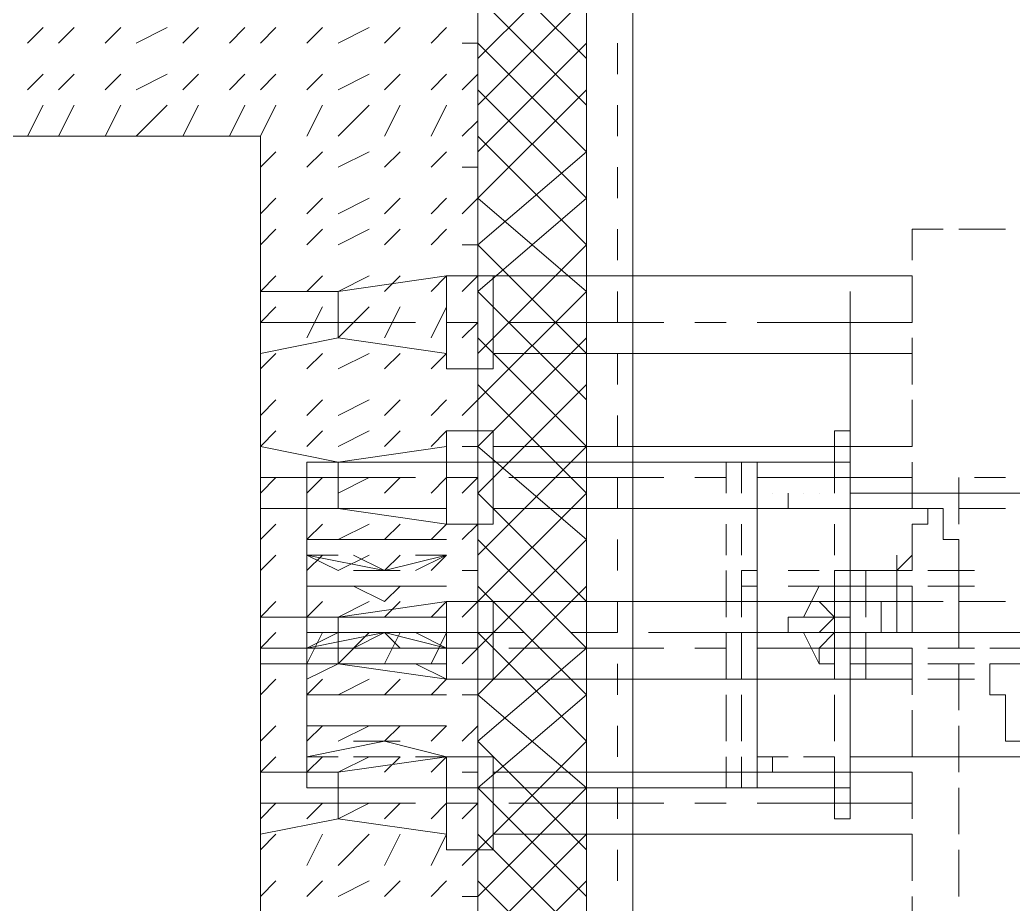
# Model space of a CAD drawing. Header units: metres. Extents: x -941 to 1333, y -28 to 1490.
# Drawn here: x 1002.68 to 1003.765, y 357.39 to 358.357 of the extents above; entities that cross this region are included whole.
import ezdxf

# ---------------------------------------------------------------- set-up
doc = ezdxf.new("R2010")
doc.units = ezdxf.units.M

msp = doc.modelspace()

# ---------------------------------------------------------------- linework, layer by layer
at = {"lineweight": 0}
for points in [[(999.02553, 358.24664), (999.02553, 358.73843), (1003.34992, 358.73843), (1003.34992, 355.4485), (999.02553, 355.4485), (999.02553, 356.059)], [(999.0764, 356.059), (999.0764, 355.49938), (1003.29905, 355.49938), (1003.29905, 358.68756), (999.0764, 358.68756), (999.0764, 358.24664)], [(1003.18034, 358.2636), (1003.29905, 358.3823), (1003.21425, 358.4671), (1003.09555, 358.56885)], [(1003.18034, 358.31447), (1003.29905, 358.43318), (1003.26513, 358.4671), (1003.14642, 358.56885)], [(1003.29905, 358.55189), (1003.21425, 358.4671), (1003.18034, 358.43318), (1003.29905, 358.31447)], [(999.19511, 358.24664), (999.19511, 358.4671), (1003.18034, 358.4671), (1003.18034, 355.73679), (999.19511, 355.73679), (999.19511, 356.059)], [(1003.29905, 358.2636), (1003.18034, 358.3823)], [(1002.68854, 358.33143), (1002.7055, 358.34839)], [(1002.72246, 358.33143), (1002.73942, 358.34839)], [(1002.77334, 358.33143), (1002.79029, 358.34839)], [(1002.80725, 358.33143), (1002.84117, 358.34839)], [(1002.85813, 358.33143), (1002.87509, 358.34839)], [(1002.909, 358.33143), (1002.92596, 358.34839)], [(1002.94292, 358.33143), (1002.95988, 358.34839)], [(1002.99379, 358.33143), (1003.01075, 358.34839)], [(1003.02771, 358.33143), (1003.06163, 358.34839)], [(1003.07859, 358.33143), (1003.09555, 358.34839)], [(1003.12946, 358.33143), (1003.14642, 358.34839)], [(1003.16338, 358.33143), (1003.18034, 358.33143), (1003.29905, 358.21272), (1003.18034, 358.11097)], [(1003.18034, 358.21272), (1003.29905, 358.33143)], [(1003.33296, 358.33143), (1003.33296, 358.29751)], [(1002.68854, 358.28055), (1002.7055, 358.29751)], [(1002.72246, 358.28055), (1002.73942, 358.29751)], [(1002.77334, 358.28055), (1002.79029, 358.29751)], [(1002.80725, 358.28055), (1002.84117, 358.29751)], [(1002.85813, 358.28055), (1002.87509, 358.29751)], [(1002.909, 358.28055), (1002.92596, 358.29751)], [(1002.94292, 358.28055), (1002.95988, 358.29751)], [(1002.99379, 358.28055), (1003.01075, 358.29751)], [(1003.02771, 358.28055), (1003.06163, 358.29751)], [(1003.07859, 358.28055), (1003.09555, 358.29751)], [(1003.12946, 358.28055), (1003.14642, 358.29751)], [(1003.16338, 358.28055), (1003.18034, 358.29751)], [(1003.16338, 358.14489), (1003.18034, 358.16185), (1003.29905, 358.28055)], [(1003.29905, 357.94139), (1003.18034, 358.06009), (1003.29905, 358.16185), (1003.18034, 358.28055)], [(1002.68854, 358.22968), (1002.7055, 358.2636)], [(1002.72246, 358.22968), (1002.73942, 358.2636)], [(1002.77334, 358.22968), (1002.79029, 358.2636)], [(1002.80725, 358.22968), (1002.84117, 358.2636)], [(1002.85813, 358.22968), (1002.87509, 358.2636)], [(1002.909, 358.22968), (1002.92596, 358.2636)], [(1002.94292, 358.22968), (1002.95988, 358.2636)], [(1002.99379, 358.22968), (1003.01075, 358.2636)], [(1003.02771, 358.22968), (1003.06163, 358.2636)], [(1003.07859, 358.22968), (1003.09555, 358.2636)], [(1003.12946, 358.22968), (1003.14642, 358.2636)], [(1003.33296, 358.2636), (1003.33296, 358.22968)], [(1003.16338, 358.22968), (1003.18034, 358.24664)], [(1003.18034, 357.99226), (1003.29905, 358.11097), (1003.18034, 358.22968)], [(1002.94292, 358.19576), (1002.95988, 358.21272)], [(1002.99379, 358.19576), (1003.01075, 358.21272)], [(1003.02771, 358.19576), (1003.06163, 358.21272)], [(1003.07859, 358.19576), (1003.09555, 358.21272)], [(1003.12946, 358.19576), (1003.14642, 358.21272)], [(1003.16338, 358.19576), (1003.18034, 358.19576)], [(1003.33296, 358.19576), (1003.33296, 358.16185)], [(1002.94292, 358.14489), (1002.95988, 358.16185)], [(1002.99379, 358.14489), (1003.01075, 358.16185)], [(1003.02771, 358.14489), (1003.06163, 358.16185)], [(1003.07859, 358.14489), (1003.09555, 358.16185)], [(1003.12946, 358.14489), (1003.14642, 358.16185)], [(1003.16338, 357.92443), (1003.18034, 357.94139), (1003.29905, 358.06009), (1003.18034, 358.16185)], [(1002.94292, 358.11097), (1002.95988, 358.12793)], [(1002.99379, 358.11097), (1003.01075, 358.12793)], [(1003.02771, 358.11097), (1003.06163, 358.12793)], [(1003.07859, 358.11097), (1003.09555, 358.12793)], [(1003.12946, 358.11097), (1003.14642, 358.12793)], [(1003.33296, 358.12793), (1003.33296, 358.09401)], [(1003.68909, 358.12793), (1003.65517, 358.12793), (1003.65517, 358.09401)], [(1003.70605, 358.12793), (1003.75692, 358.12793)], [(1003.16338, 358.11097), (1003.18034, 358.11097), (1003.29905, 357.99226)], [(1002.94292, 358.06009), (1002.95988, 358.07705)], [(1002.99379, 358.06009), (1003.01075, 358.07705)], [(1003.14642, 358.07705), (1003.02771, 358.06009), (1003.02771, 358.00922), (1003.14642, 357.99226)], [(1003.02771, 358.06009), (1003.06163, 358.07705)], [(1003.07859, 358.06009), (1003.09555, 358.07705)], [(1003.12946, 358.06009), (1003.14642, 358.07705)], [(1003.16338, 358.06009), (1003.18034, 358.07705)], [(1003.65517, 358.07705), (1003.1973, 358.07705)], [(1003.65517, 358.07705), (1003.65517, 358.02618)], [(1002.94292, 358.06009), (1003.02771, 358.06009), (1003.02771, 358.00922), (1002.94292, 357.99226)], [(1003.33296, 358.06009), (1003.33296, 358.02618)], [(1003.58734, 357.63613), (1003.58734, 358.06009), (1003.58734, 357.63613)], [(1002.94292, 358.02618), (1002.95988, 358.04314)], [(1002.99379, 358.00922), (1003.01075, 358.04314)], [(1003.02771, 358.00922), (1003.06163, 358.04314)], [(1003.07859, 358.00922), (1003.09555, 358.04314)], [(1003.12946, 358.00922), (1003.14642, 358.04314)], [(1003.1125, 358.02618), (1002.94292, 358.02618)], [(1003.18034, 358.02618), (1003.14642, 358.02618)], [(1003.16338, 358.00922), (1003.18034, 358.02618)], [(1003.38384, 358.02618), (1003.21425, 358.02618)], [(1003.45167, 358.02618), (1003.41775, 358.02618)], [(1003.65517, 358.02618), (1003.48559, 358.02618)], [(1003.16338, 357.89051), (1003.18034, 357.89051), (1003.29905, 358.00922)], [(1003.18034, 357.7718), (1003.29905, 357.89051), (1003.18034, 358.00922)], [(1003.65517, 358.00922), (1003.65517, 357.95834)], [(1002.94292, 357.9753), (1002.95988, 357.99226)], [(1002.99379, 357.9753), (1003.01075, 357.99226)], [(1003.02771, 357.9753), (1003.06163, 357.99226)], [(1003.07859, 357.9753), (1003.09555, 357.99226)], [(1003.12946, 357.9753), (1003.14642, 357.99226)], [(1003.65517, 357.99226), (1003.1973, 357.99226)], [(1003.33296, 357.99226), (1003.33296, 357.95834)], [(1003.16338, 357.9753), (1003.18034, 357.9753)], [(1003.16338, 357.70397), (1003.18034, 357.72093), (1003.29905, 357.83964), (1003.18034, 357.95834)], [(1003.29905, 357.72093), (1003.18034, 357.83964), (1003.29905, 357.95834)], [(1002.94292, 357.92443), (1002.95988, 357.94139)], [(1002.99379, 357.92443), (1003.01075, 357.94139)], [(1003.02771, 357.92443), (1003.06163, 357.94139)], [(1003.07859, 357.92443), (1003.09555, 357.94139)], [(1003.12946, 357.92443), (1003.14642, 357.94139)], [(1003.65517, 357.94139), (1003.65517, 357.89051)], [(1003.33296, 357.92443), (1003.33296, 357.89051)], [(1002.94292, 357.89051), (1002.95988, 357.90747)], [(1002.99379, 357.89051), (1003.01075, 357.90747)], [(1003.02771, 357.89051), (1003.06163, 357.90747)], [(1003.07859, 357.89051), (1003.09555, 357.90747)], [(1003.12946, 357.89051), (1003.14642, 357.90747)], [(1003.57038, 357.51743), (1003.57038, 357.48351), (1003.58734, 357.48351), (1003.58734, 357.90747), (1003.57038, 357.90747)], [(1003.57038, 357.87355), (1003.57038, 357.90747)], [(1003.58734, 357.48351), (1003.58734, 357.90747), (1003.58734, 357.48351)], [(1002.94292, 357.89051), (1003.02771, 357.87355), (1003.02771, 357.82268), (1002.94292, 357.82268)], [(1003.02771, 357.83964), (1003.02771, 357.87355), (1003.14642, 357.89051)], [(1003.16338, 357.65309), (1003.18034, 357.67005), (1003.29905, 357.78876), (1003.18034, 357.89051)], [(1003.65517, 357.89051), (1003.1973, 357.89051)], [(1003.58734, 357.87355), (1002.99379, 357.87355), (1002.99379, 357.51743), (1003.58734, 357.51743)], [(1002.99379, 357.83964), (1002.99379, 357.87355), (1003.04467, 357.87355), (1002.99379, 357.87355)], [(1003.1125, 357.87355), (1003.07859, 357.87355), (1003.1125, 357.87355)], [(1003.18034, 357.87355), (1003.14642, 357.87355), (1003.18034, 357.87355)], [(1003.21425, 357.87355), (1003.24817, 357.87355), (1003.1973, 357.87355)], [(1003.28209, 357.87355), (1003.316, 357.87355), (1003.26513, 357.87355)], [(1003.34992, 357.87355), (1003.38384, 357.87355), (1003.33296, 357.87355)], [(1003.45167, 357.83964), (1003.45167, 357.87355), (1003.4008, 357.87355), (1003.46863, 357.87355), (1003.46863, 357.83964)], [(1003.48559, 357.87355), (1003.48559, 357.51743)], [(1003.57038, 357.83964), (1003.57038, 357.87355)], [(1003.65517, 357.87355), (1003.65517, 357.82268)], [(1003.1125, 357.85659), (1002.94292, 357.85659)], [(1002.94292, 357.83964), (1002.95988, 357.85659)], [(1002.99379, 357.83964), (1003.01075, 357.85659)], [(1003.02771, 357.83964), (1003.06163, 357.85659)], [(1003.07859, 357.83964), (1003.09555, 357.85659)], [(1003.12946, 357.83964), (1003.14642, 357.85659)], [(1003.18034, 357.85659), (1003.14642, 357.85659)], [(1003.16338, 357.83964), (1003.18034, 357.85659)], [(1003.38384, 357.85659), (1003.21425, 357.85659)], [(1003.33296, 357.85659), (1003.33296, 357.82268)], [(1003.45167, 357.85659), (1003.41775, 357.85659)], [(1003.48559, 357.85659), (1003.48559, 357.85659)], [(1003.65517, 357.85659), (1003.48559, 357.85659)], [(1003.50255, 357.85659), (1003.50255, 357.85659)], [(1003.50255, 357.85659), (1003.50255, 357.85659)], [(1003.50255, 357.85659), (1003.50255, 357.85659)], [(1003.53646, 357.85659), (1003.53646, 357.85659)], [(1003.53646, 357.85659), (1003.53646, 357.85659)], [(1003.55342, 357.85659), (1003.55342, 357.85659)], [(1003.55342, 357.85659), (1003.55342, 357.85659)], [(1003.55342, 357.85659), (1003.55342, 357.85659)], [(1003.57038, 357.85659), (1003.57038, 357.85659)], [(1003.57038, 357.85659), (1003.57038, 357.85659)], [(1003.57038, 357.85659), (1003.57038, 357.85659)], [(1003.57038, 357.85659), (1003.57038, 357.85659)], [(1003.57038, 357.85659), (1003.57038, 357.85659)], [(1003.70605, 357.85659), (1003.70605, 357.80572)], [(1003.75692, 357.85659), (1003.72301, 357.85659)], [(1003.48559, 357.83964), (1003.48559, 357.83964)], [(1003.48559, 357.83964), (1003.48559, 357.83964)], [(1003.48559, 357.83964), (1003.48559, 357.83964)], [(1003.48559, 357.83964), (1003.48559, 357.83964)], [(1003.48559, 357.83964), (1003.48559, 357.83964)], [(1003.48559, 357.83964), (1003.48559, 357.83964)], [(1003.48559, 357.83964), (1003.48559, 357.83964)], [(1003.48559, 357.83964), (1003.48559, 357.83964)], [(1003.48559, 357.83964), (1003.48559, 357.83964)], [(1003.48559, 357.83964), (1003.48559, 357.83964)], [(1003.48559, 357.83964), (1003.48559, 357.83964)], [(1003.48559, 357.83964), (1003.48559, 357.83964)], [(1003.48559, 357.83964), (1003.48559, 357.83964)], [(1003.48559, 357.83964), (1003.48559, 357.83964)], [(1003.48559, 357.83964), (1003.48559, 357.83964)], [(1003.48559, 357.83964), (1003.48559, 357.83964)], [(1003.48559, 357.83964), (1003.48559, 357.83964)], [(1003.48559, 357.83964), (1003.48559, 357.83964)], [(1003.50255, 357.83964), (1003.50255, 357.83964)], [(1003.50255, 357.83964), (1003.50255, 357.83964)], [(1003.50255, 357.83964), (1003.50255, 357.83964)], [(1003.50255, 357.83964), (1003.50255, 357.83964)], [(1003.50255, 357.83964), (1003.50255, 357.83964)], [(1003.50255, 357.83964), (1003.50255, 357.83964)], [(1003.50255, 357.83964), (1003.50255, 357.83964)], [(1003.50255, 357.83964), (1003.50255, 357.83964)], [(1003.50255, 357.83964), (1003.50255, 357.83964)], [(1003.50255, 357.83964), (1003.50255, 357.83964)], [(1003.50255, 357.83964), (1003.50255, 357.83964)], [(1003.50255, 357.83964), (1003.50255, 357.83964)], [(1003.50255, 357.83964), (1003.50255, 357.83964)], [(1003.50255, 357.83964), (1003.50255, 357.83964)], [(1003.50255, 357.83964), (1003.50255, 357.83964)], [(1003.50255, 357.83964), (1003.50255, 357.83964)], [(1003.50255, 357.83964), (1003.50255, 357.83964)], [(1003.50255, 357.83964), (1003.50255, 357.83964)], [(1003.50255, 357.83964), (1003.50255, 357.83964)], [(1003.50255, 357.83964), (1003.50255, 357.83964)], [(1003.50255, 357.83964), (1003.50255, 357.83964)], [(1003.50255, 357.83964), (1003.50255, 357.83964)], [(1003.50255, 357.83964), (1003.50255, 357.83964)], [(1003.50255, 357.83964), (1003.50255, 357.83964)], [(1003.50255, 357.83964), (1003.50255, 357.83964)], [(1003.51951, 357.83964), (1003.51951, 357.83964)], [(1003.51951, 357.83964), (1003.51951, 357.83964)], [(1003.51951, 357.83964), (1003.51951, 357.83964)], [(1003.51951, 357.82268), (1003.51951, 357.83964), (1003.51951, 357.82268)], [(1003.51951, 357.83964), (1003.51951, 357.83964)], [(1003.51951, 357.83964), (1003.51951, 357.83964)], [(1003.51951, 357.83964), (1003.51951, 357.83964)], [(1003.51951, 357.83964), (1003.51951, 357.83964)], [(1003.51951, 357.83964), (1003.51951, 357.83964)], [(1003.51951, 357.83964), (1003.51951, 357.83964)], [(1003.51951, 357.83964), (1003.51951, 357.83964)], [(1003.51951, 357.83964), (1003.51951, 357.83964)], [(1003.51951, 357.83964), (1003.51951, 357.83964)], [(1003.51951, 357.83964), (1003.51951, 357.83964)], [(1003.51951, 357.83964), (1003.51951, 357.83964)], [(1003.51951, 357.83964), (1003.51951, 357.83964)], [(1003.51951, 357.83964), (1003.51951, 357.83964)], [(1003.51951, 357.83964), (1003.51951, 357.83964)], [(1003.51951, 357.83964), (1003.51951, 357.83964)], [(1003.51951, 357.83964), (1003.51951, 357.83964)], [(1003.51951, 357.83964), (1003.51951, 357.83964)], [(1003.51951, 357.83964), (1003.51951, 357.83964)], [(1003.51951, 357.83964), (1003.51951, 357.83964)], [(1003.51951, 357.83964), (1003.51951, 357.83964)], [(1003.53646, 357.83964), (1003.53646, 357.83964)], [(1003.53646, 357.83964), (1003.53646, 357.83964)], [(1003.53646, 357.83964), (1003.53646, 357.83964)], [(1003.53646, 357.83964), (1003.53646, 357.83964)], [(1003.53646, 357.83964), (1003.53646, 357.83964)], [(1003.53646, 357.83964), (1003.53646, 357.83964)], [(1003.53646, 357.83964), (1003.53646, 357.83964)], [(1003.53646, 357.83964), (1003.53646, 357.83964)], [(1003.53646, 357.83964), (1003.53646, 357.83964)], [(1003.53646, 357.83964), (1003.53646, 357.83964)], [(1003.53646, 357.83964), (1003.53646, 357.83964)], [(1003.53646, 357.83964), (1003.53646, 357.83964)], [(1003.53646, 357.83964), (1003.53646, 357.83964)], [(1003.53646, 357.83964), (1003.53646, 357.83964)], [(1003.53646, 357.83964), (1003.53646, 357.83964)], [(1003.53646, 357.83964), (1003.53646, 357.83964)], [(1003.53646, 357.83964), (1003.53646, 357.83964)], [(1003.53646, 357.83964), (1003.53646, 357.83964)], [(1003.53646, 357.83964), (1003.53646, 357.83964)], [(1003.53646, 357.83964), (1003.53646, 357.83964)], [(1003.53646, 357.83964), (1003.53646, 357.83964)], [(1003.53646, 357.83964), (1003.53646, 357.83964)], [(1003.53646, 357.83964), (1003.53646, 357.83964)], [(1003.53646, 357.83964), (1003.53646, 357.83964)], [(1003.53646, 357.83964), (1003.53646, 357.83964)], [(1003.53646, 357.83964), (1003.53646, 357.83964)], [(1003.55342, 357.83964), (1003.55342, 357.83964)], [(1003.55342, 357.83964), (1003.55342, 357.83964)], [(1003.55342, 357.83964), (1003.55342, 357.83964)], [(1003.55342, 357.83964), (1003.55342, 357.83964)], [(1003.55342, 357.83964), (1003.55342, 357.83964)], [(1003.55342, 357.83964), (1003.55342, 357.83964)], [(1003.55342, 357.83964), (1003.55342, 357.83964)], [(1003.55342, 357.83964), (1003.55342, 357.83964)], [(1003.55342, 357.83964), (1003.55342, 357.83964)], [(1003.55342, 357.83964), (1003.55342, 357.83964)], [(1003.55342, 357.83964), (1003.55342, 357.83964)], [(1003.55342, 357.83964), (1003.55342, 357.83964)], [(1003.55342, 357.83964), (1003.55342, 357.83964)], [(1003.55342, 357.83964), (1003.55342, 357.83964)], [(1003.55342, 357.83964), (1003.55342, 357.83964)], [(1003.55342, 357.83964), (1003.55342, 357.83964)], [(1003.55342, 357.83964), (1003.55342, 357.83964)], [(1003.55342, 357.83964), (1003.55342, 357.83964)], [(1003.55342, 357.83964), (1003.55342, 357.83964)], [(1003.55342, 357.83964), (1003.55342, 357.83964)], [(1003.55342, 357.83964), (1003.55342, 357.83964)], [(1003.55342, 357.83964), (1003.55342, 357.83964)], [(1003.55342, 357.83964), (1003.55342, 357.83964)], [(1003.57038, 357.83964), (1003.57038, 357.83964)], [(1003.57038, 357.83964), (1003.57038, 357.83964)], [(1003.57038, 357.83964), (1003.57038, 357.83964)], [(1003.57038, 357.83964), (1003.57038, 357.83964)], [(1003.57038, 357.83964), (1003.57038, 357.83964)], [(1003.57038, 357.83964), (1003.57038, 357.83964)], [(1003.57038, 357.83964), (1003.57038, 357.83964)], [(1003.57038, 357.83964), (1003.57038, 357.83964)], [(1003.57038, 357.83964), (1003.57038, 357.83964)], [(1003.57038, 357.83964), (1003.57038, 357.83964)], [(1003.57038, 357.83964), (1003.57038, 357.83964)], [(1003.57038, 357.83964), (1003.57038, 357.83964)], [(1003.57038, 357.83964), (1003.57038, 357.83964)], [(1003.57038, 357.83964), (1003.57038, 357.83964)], [(1003.57038, 357.83964), (1003.57038, 357.83964)], [(1003.57038, 357.83964), (1003.57038, 357.83964)], [(1003.58734, 357.82268), (1003.58734, 357.55134), (1003.58734, 357.83964), (1004.07913, 357.83964)], [(1002.99379, 357.82268), (1003.07859, 357.82268), (1003.14642, 357.82268)], [(1003.02771, 357.82268), (1003.14642, 357.80572)], [(1003.1125, 357.82268), (1003.14642, 357.82268), (1003.1125, 357.82268)], [(1003.65517, 357.82268), (1003.1973, 357.82268)], [(1003.48559, 357.82268), (1003.48559, 357.82268)], [(1003.51951, 357.82268), (1003.48559, 357.82268)], [(1003.50255, 357.82268), (1003.50255, 357.82268)], [(1003.50255, 357.82268), (1003.50255, 357.82268)], [(1003.50255, 357.82268), (1003.50255, 357.82268)], [(1003.50255, 357.82268), (1003.50255, 357.82268)], [(1003.50255, 357.82268), (1003.50255, 357.82268)], [(1003.50255, 357.82268), (1003.50255, 357.82268)], [(1003.50255, 357.82268), (1003.50255, 357.82268)], [(1003.50255, 357.82268), (1003.50255, 357.82268)], [(1003.50255, 357.82268), (1003.50255, 357.82268)], [(1003.50255, 357.82268), (1003.50255, 357.82268)], [(1003.51951, 357.82268), (1003.51951, 357.82268)], [(1003.51951, 357.82268), (1003.51951, 357.82268)], [(1003.51951, 357.82268), (1003.51951, 357.82268)], [(1003.51951, 357.82268), (1003.51951, 357.82268)], [(1003.53646, 357.82268), (1003.53646, 357.82268)], [(1003.57038, 357.82268), (1003.53646, 357.82268)], [(1003.53646, 357.70397), (1003.55342, 357.73789), (1003.57038, 357.73789), (1003.57038, 357.70397), (1003.57038, 357.75484), (1003.6043, 357.75484), (1003.65517, 357.75484), (1003.65517, 357.80572), (1003.67213, 357.80572), (1003.67213, 357.82268)], [(1003.55342, 357.82268), (1003.55342, 357.82268)], [(1003.55342, 357.82268), (1003.55342, 357.82268)], [(1003.55342, 357.82268), (1003.55342, 357.82268)], [(1003.55342, 357.82268), (1003.55342, 357.82268)], [(1003.55342, 357.82268), (1003.55342, 357.82268)], [(1003.55342, 357.82268), (1003.55342, 357.82268)], [(1003.55342, 357.82268), (1003.55342, 357.82268)], [(1003.55342, 357.82268), (1003.55342, 357.82268)], [(1003.55342, 357.82268), (1003.55342, 357.82268)], [(1003.57038, 357.82268), (1003.57038, 357.82268)], [(1003.57038, 357.82268), (1003.57038, 357.82268)], [(1003.57038, 357.82268), (1003.57038, 357.82268)], [(1003.57038, 357.82268), (1003.57038, 357.82268)], [(1003.57038, 357.82268), (1003.57038, 357.82268)], [(1003.57038, 357.82268), (1003.57038, 357.82268)], [(1003.57038, 357.82268), (1003.57038, 357.82268)], [(1003.57038, 357.82268), (1003.57038, 357.82268)], [(1003.58734, 357.55134), (1003.58734, 357.82268), (1003.58734, 357.55134)], [(1003.62126, 357.82268), (1003.58734, 357.82268)], [(1003.68909, 357.82268), (1003.63821, 357.82268)], [(1003.67213, 357.80572), (1003.67213, 357.82268), (1003.68909, 357.82268), (1003.68909, 357.80572), (1003.68909, 357.78876), (1003.70605, 357.78876), (1003.70605, 357.73789)], [(1003.68909, 357.82268), (1003.67213, 357.82268)], [(1003.75692, 357.82268), (1003.70605, 357.82268)], [(1002.94292, 357.78876), (1002.95988, 357.80572)], [(1003.02771, 357.7718), (1002.99379, 357.7718), (1002.99379, 357.80572)], [(1002.99379, 357.78876), (1003.01075, 357.80572)], [(1003.02771, 357.78876), (1003.06163, 357.80572)], [(1003.07859, 357.78876), (1003.09555, 357.80572)], [(1003.12946, 357.78876), (1003.14642, 357.80572)], [(1003.16338, 357.78876), (1003.18034, 357.80572)], [(1003.45167, 357.7718), (1003.45167, 357.80572)], [(1003.46863, 357.7718), (1003.46863, 357.80572)], [(1003.57038, 357.7718), (1003.57038, 357.80572)], [(1003.02771, 357.78876), (1002.99379, 357.78876), (1003.02771, 357.78876)], [(1002.99379, 357.78876), (1003.07859, 357.78876), (1003.14642, 357.78876)], [(1003.1125, 357.78876), (1003.14642, 357.78876), (1003.1125, 357.78876)], [(1003.14642, 357.78876), (1003.14642, 357.78876)], [(1003.29905, 357.44959), (1003.18034, 357.5683), (1003.29905, 357.67005), (1003.18034, 357.78876)], [(1003.33296, 357.78876), (1003.33296, 357.75484)], [(1003.65517, 357.78876), (1003.65517, 357.7718), (1003.63821, 357.75484)], [(1002.94292, 357.75484), (1002.95988, 357.7718)], [(1002.99379, 357.7718), (1003.07859, 357.75484), (1003.14642, 357.7718)], [(1002.99379, 357.7718), (1003.02771, 357.75484)], [(1002.99379, 357.75484), (1003.01075, 357.7718)], [(1003.02771, 357.75484), (1003.06163, 357.7718)], [(1003.04467, 357.7718), (1003.07859, 357.75484), (1003.09555, 357.7718)], [(1003.07859, 357.75484), (1003.09555, 357.7718)], [(1003.1125, 357.7718), (1003.14642, 357.7718), (1003.1125, 357.75484)], [(1003.12946, 357.75484), (1003.14642, 357.7718)], [(1003.63821, 357.7718), (1003.63821, 357.75484), (1003.63821, 357.73789), (1003.62126, 357.73789)], [(1002.99379, 357.70397), (1003.02771, 357.70397), (1002.99379, 357.70397), (1002.99379, 357.75484)], [(1003.04467, 357.75484), (1003.07859, 357.75484), (1003.09555, 357.75484)], [(1003.16338, 357.75484), (1003.18034, 357.75484)], [(1003.45167, 357.70397), (1003.45167, 357.75484)], [(1003.46863, 357.70397), (1003.46863, 357.75484), (1003.48559, 357.75484)], [(1003.51951, 357.75484), (1003.55342, 357.75484)], [(1003.6043, 357.75484), (1003.6043, 357.70397)], [(1003.72301, 357.75484), (1003.67213, 357.75484)], [(1003.70605, 357.75484), (1003.70605, 357.73789), (1003.70605, 357.72093), (1003.70605, 357.67005)], [(1002.99379, 357.73789), (1003.07859, 357.73789), (1003.14642, 357.73789)], [(1003.1125, 357.73789), (1003.14642, 357.73789), (1003.1125, 357.73789)], [(1003.18034, 357.61918), (1003.29905, 357.73789)], [(1003.29905, 357.39872), (1003.18034, 357.51743), (1003.29905, 357.61918), (1003.18034, 357.73789)], [(1003.46863, 357.73789), (1003.48559, 357.73789)], [(1003.51951, 357.73789), (1003.55342, 357.73789)], [(1003.57038, 357.73789), (1003.6043, 357.73789), (1003.65517, 357.73789), (1003.65517, 357.68701)], [(1003.58734, 357.72093), (1003.62126, 357.72093), (1003.62126, 357.70397), (1003.62126, 357.68701), (1003.63821, 357.68701), (1003.63821, 357.70397), (1003.63821, 357.72093), (1003.63821, 357.73789)], [(1003.72301, 357.73789), (1003.67213, 357.73789)], [(1002.94292, 357.70397), (1002.95988, 357.72093)], [(1002.99379, 357.70397), (1003.01075, 357.72093)], [(1003.14642, 357.72093), (1003.02771, 357.70397), (1003.02771, 357.65309), (1003.14642, 357.63613)], [(1003.02771, 357.70397), (1003.06163, 357.72093)], [(1003.07859, 357.70397), (1003.09555, 357.72093)], [(1003.12946, 357.70397), (1003.14642, 357.72093)], [(1003.65517, 357.72093), (1003.1973, 357.72093)], [(1003.33296, 357.72093), (1003.33296, 357.68701)], [(1003.55342, 357.72093), (1003.55342, 357.72093)], [(1003.6043, 357.72093), (1003.6043, 357.72093)], [(1003.62126, 357.72093), (1003.6043, 357.72093)], [(1003.6043, 357.72093), (1003.6043, 357.72093)], [(1002.94292, 357.70397), (1003.02771, 357.70397), (1003.02771, 357.65309), (1002.94292, 357.65309)], [(1002.99379, 357.70397), (1003.07859, 357.70397), (1003.14642, 357.70397)], [(1003.1125, 357.70397), (1003.14642, 357.70397), (1003.1125, 357.70397)], [(1002.94292, 357.67005), (1002.95988, 357.68701)], [(1003.18034, 357.67005), (1003.14642, 357.67005), (1003.07859, 357.68701), (1002.99379, 357.67005)], [(1002.99379, 357.68701), (1003.23121, 357.68701)], [(1002.99379, 357.65309), (1003.02771, 357.65309), (1002.99379, 357.63613), (1002.99379, 357.68701)], [(1003.02771, 357.68701), (1002.99379, 357.67005), (1003.02771, 357.67005)], [(1002.99379, 357.65309), (1003.01075, 357.68701)], [(1003.02771, 357.65309), (1003.06163, 357.68701)], [(1003.04467, 357.67005), (1003.07859, 357.68701), (1003.09555, 357.67005)], [(1003.04467, 357.68701), (1003.07859, 357.68701), (1003.09555, 357.68701)], [(1003.07859, 357.65309), (1003.09555, 357.68701)], [(1003.1125, 357.67005), (1003.14642, 357.67005), (1003.1125, 357.68701)], [(1003.12946, 357.65309), (1003.14642, 357.68701)], [(1003.16338, 357.43263), (1003.18034, 357.44959), (1003.29905, 357.5683), (1003.18034, 357.68701)], [(1003.28209, 357.68701), (1003.33296, 357.68701)], [(1003.36688, 357.68701), (1003.6043, 357.68701)], [(1003.45167, 357.63613), (1003.45167, 357.68701)], [(1003.46863, 357.63613), (1003.48559, 357.63613), (1003.46863, 357.63613), (1003.46863, 357.68701)], [(1003.51951, 357.68701), (1003.51951, 357.68701)], [(1003.51951, 357.68701), (1003.51951, 357.68701)], [(1003.51951, 357.68701), (1003.51951, 357.68701)], [(1003.51951, 357.68701), (1003.51951, 357.68701)], [(1003.51951, 357.68701), (1003.51951, 357.68701)], [(1003.51951, 357.68701), (1003.51951, 357.68701)], [(1003.51951, 357.68701), (1003.51951, 357.68701)], [(1003.51951, 357.68701), (1003.51951, 357.68701)], [(1003.51951, 357.68701), (1003.51951, 357.68701)], [(1003.51951, 357.68701), (1003.51951, 357.68701)], [(1003.51951, 357.68701), (1003.51951, 357.68701)], [(1003.51951, 357.68701), (1003.51951, 357.68701)], [(1003.51951, 357.68701), (1003.51951, 357.68701)], [(1003.51951, 357.68701), (1003.51951, 357.68701)], [(1003.51951, 357.68701), (1003.51951, 357.68701)], [(1003.51951, 357.68701), (1003.51951, 357.68701)], [(1003.51951, 357.68701), (1003.51951, 357.68701)], [(1003.51951, 357.68701), (1003.51951, 357.68701)], [(1003.51951, 357.68701), (1003.51951, 357.68701)], [(1003.51951, 357.68701), (1003.51951, 357.68701)], [(1003.51951, 357.68701), (1003.51951, 357.68701)], [(1003.51951, 357.68701), (1003.51951, 357.68701)], [(1003.51951, 357.68701), (1003.51951, 357.68701)], [(1003.51951, 357.68701), (1003.51951, 357.68701)], [(1003.51951, 357.68701), (1003.51951, 357.68701)], [(1003.51951, 357.68701), (1003.51951, 357.68701)], [(1003.51951, 357.68701), (1003.51951, 357.68701)], [(1003.51951, 357.68701), (1003.51951, 357.68701)], [(1003.51951, 357.68701), (1003.51951, 357.68701)], [(1003.51951, 357.68701), (1003.51951, 357.68701)], [(1003.51951, 357.68701), (1003.51951, 357.68701)], [(1003.51951, 357.68701), (1003.51951, 357.68701)], [(1003.51951, 357.68701), (1003.51951, 357.68701)], [(1003.51951, 357.68701), (1003.51951, 357.68701)], [(1003.51951, 357.68701), (1003.51951, 357.68701)], [(1003.51951, 357.68701), (1003.51951, 357.68701)], [(1003.51951, 357.68701), (1003.51951, 357.68701)], [(1003.51951, 357.68701), (1003.51951, 357.68701)], [(1003.51951, 357.68701), (1003.51951, 357.68701)], [(1003.51951, 357.68701), (1003.51951, 357.68701)], [(1003.51951, 357.68701), (1003.51951, 357.68701)], [(1003.51951, 357.68701), (1003.51951, 357.68701)], [(1003.51951, 357.68701), (1003.51951, 357.68701)], [(1003.51951, 357.68701), (1003.51951, 357.68701)], [(1003.51951, 357.68701), (1003.51951, 357.68701)], [(1003.51951, 357.68701), (1003.51951, 357.68701)], [(1003.51951, 357.68701), (1003.51951, 357.68701)], [(1003.51951, 357.68701), (1003.51951, 357.68701)], [(1003.51951, 357.68701), (1003.51951, 357.68701)], [(1003.51951, 357.68701), (1003.51951, 357.68701)], [(1003.51951, 357.68701), (1003.51951, 357.68701)], [(1003.51951, 357.68701), (1003.51951, 357.68701)], [(1003.51951, 357.68701), (1003.51951, 357.68701)], [(1003.51951, 357.68701), (1003.51951, 357.68701)], [(1003.51951, 357.68701), (1003.51951, 357.68701)], [(1003.51951, 357.68701), (1003.51951, 357.68701)], [(1003.51951, 357.68701), (1003.51951, 357.68701)], [(1003.51951, 357.68701), (1003.51951, 357.68701)], [(1003.51951, 357.68701), (1003.51951, 357.68701)], [(1003.51951, 357.68701), (1003.51951, 357.68701)], [(1003.51951, 357.68701), (1003.51951, 357.68701)], [(1003.51951, 357.68701), (1003.51951, 357.68701)], [(1003.51951, 357.68701), (1003.51951, 357.68701)], [(1003.51951, 357.68701), (1003.51951, 357.68701)], [(1003.51951, 357.68701), (1003.51951, 357.68701)], [(1003.51951, 357.68701), (1003.51951, 357.68701)], [(1003.51951, 357.68701), (1003.51951, 357.68701)], [(1003.51951, 357.68701), (1003.51951, 357.68701)], [(1003.51951, 357.68701), (1003.51951, 357.68701)], [(1003.51951, 357.68701), (1003.51951, 357.68701)], [(1003.51951, 357.68701), (1003.53646, 357.68701), (1003.51951, 357.68701)], [(1003.51951, 357.68701), (1003.53646, 357.68701), (1003.51951, 357.68701)], [(1003.57038, 357.63613), (1003.6043, 357.63613), (1003.65517, 357.63613), (1003.6043, 357.63613), (1003.57038, 357.63613), (1003.57038, 357.68701), (1003.57038, 357.65309), (1003.55342, 357.65309), (1003.53646, 357.68701)], [(1003.53646, 357.68701), (1003.53646, 357.68701)], [(1003.53646, 357.68701), (1003.53646, 357.68701)], [(1003.53646, 357.68701), (1003.53646, 357.68701)], [(1003.53646, 357.68701), (1003.53646, 357.68701)], [(1003.53646, 357.68701), (1003.53646, 357.68701)], [(1003.53646, 357.68701), (1003.53646, 357.68701)], [(1003.53646, 357.68701), (1003.53646, 357.68701)], [(1003.53646, 357.68701), (1003.53646, 357.68701)], [(1003.53646, 357.68701), (1003.53646, 357.68701)], [(1003.53646, 357.68701), (1003.53646, 357.68701)], [(1003.53646, 357.68701), (1003.53646, 357.68701)], [(1003.53646, 357.68701), (1003.53646, 357.68701)], [(1003.53646, 357.68701), (1003.53646, 357.68701)], [(1003.53646, 357.68701), (1003.53646, 357.68701)], [(1003.53646, 357.68701), (1003.53646, 357.68701)], [(1003.53646, 357.68701), (1003.53646, 357.68701)], [(1003.53646, 357.68701), (1003.53646, 357.68701)], [(1003.53646, 357.68701), (1003.53646, 357.68701)], [(1003.53646, 357.68701), (1003.53646, 357.68701)], [(1003.53646, 357.68701), (1003.53646, 357.68701)], [(1003.53646, 357.68701), (1003.53646, 357.68701)], [(1003.53646, 357.68701), (1003.53646, 357.68701)], [(1003.53646, 357.68701), (1003.53646, 357.68701)], [(1003.53646, 357.68701), (1003.53646, 357.68701)], [(1003.53646, 357.68701), (1003.53646, 357.68701)], [(1003.53646, 357.68701), (1003.53646, 357.68701)], [(1003.53646, 357.68701), (1003.53646, 357.68701)], [(1003.53646, 357.68701), (1003.53646, 357.68701)], [(1003.53646, 357.68701), (1003.53646, 357.68701)], [(1003.53646, 357.68701), (1003.53646, 357.68701)], [(1003.53646, 357.68701), (1003.53646, 357.68701)], [(1003.53646, 357.68701), (1003.53646, 357.68701)], [(1003.53646, 357.68701), (1003.53646, 357.68701)], [(1003.53646, 357.68701), (1003.53646, 357.68701)], [(1003.53646, 357.68701), (1003.53646, 357.68701)], [(1003.53646, 357.68701), (1003.53646, 357.68701)], [(1003.53646, 357.68701), (1003.53646, 357.68701)], [(1003.53646, 357.68701), (1003.53646, 357.68701)], [(1003.53646, 357.68701), (1003.53646, 357.68701)], [(1003.53646, 357.68701), (1003.53646, 357.68701)], [(1003.53646, 357.68701), (1003.53646, 357.68701)], [(1003.53646, 357.68701), (1003.53646, 357.68701)], [(1003.53646, 357.68701), (1003.53646, 357.68701)], [(1003.53646, 357.68701), (1003.53646, 357.68701)], [(1003.53646, 357.68701), (1003.53646, 357.68701)], [(1003.53646, 357.68701), (1003.53646, 357.68701)], [(1003.53646, 357.68701), (1003.53646, 357.68701)], [(1003.53646, 357.68701), (1003.53646, 357.68701)], [(1003.53646, 357.68701), (1003.53646, 357.68701)], [(1003.53646, 357.68701), (1003.53646, 357.68701)], [(1003.53646, 357.68701), (1003.53646, 357.68701)], [(1003.53646, 357.68701), (1003.53646, 357.68701)], [(1003.53646, 357.68701), (1003.53646, 357.68701)], [(1003.53646, 357.68701), (1003.53646, 357.68701)], [(1003.53646, 357.68701), (1003.53646, 357.68701)], [(1003.53646, 357.68701), (1003.53646, 357.68701)], [(1003.53646, 357.68701), (1003.53646, 357.68701)], [(1003.53646, 357.68701), (1003.53646, 357.68701)], [(1003.53646, 357.68701), (1003.53646, 357.68701)], [(1003.57038, 357.68701), (1003.58734, 357.68701), (1003.57038, 357.68701)], [(1003.84171, 357.68701), (1003.58734, 357.68701)], [(1003.6043, 357.68701), (1003.6043, 357.63613)], [(1003.1125, 357.67005), (1002.94292, 357.67005)], [(1003.38384, 357.67005), (1003.21425, 357.67005)], [(1003.45167, 357.67005), (1003.41775, 357.67005)], [(1003.65517, 357.67005), (1003.48559, 357.67005)], [(1003.55342, 357.67005), (1003.55342, 357.67005)], [(1003.58734, 357.67005), (1003.65517, 357.67005), (1003.65517, 357.61918)], [(1003.72301, 357.67005), (1003.67213, 357.67005)], [(1003.79084, 357.67005), (1003.73996, 357.67005)], [(1002.99379, 357.65309), (1003.07859, 357.65309), (1003.14642, 357.65309)], [(1003.33296, 357.65309), (1003.33296, 357.61918)], [(1003.65517, 357.65309), (1003.6043, 357.65309)], [(1003.72301, 357.65309), (1003.67213, 357.65309)], [(1003.70605, 357.65309), (1003.70605, 357.60222)], [(1003.79084, 357.65309), (1003.73996, 357.65309)], [(1003.73996, 357.65309), (1003.73996, 357.63613), (1003.73996, 357.61918), (1003.75692, 357.61918), (1003.75692, 357.60222), (1003.75692, 357.58526), (1003.75692, 357.5683), (1003.77388, 357.5683)], [(1002.94292, 357.61918), (1002.95988, 357.63613)], [(1002.99379, 357.61918), (1003.01075, 357.63613)], [(1003.02771, 357.61918), (1003.06163, 357.63613)], [(1003.07859, 357.61918), (1003.09555, 357.63613)], [(1003.12946, 357.61918), (1003.14642, 357.63613)], [(1003.65517, 357.63613), (1003.1973, 357.63613)], [(1002.99379, 357.5683), (1002.99379, 357.61918)], [(1003.02771, 357.61918), (1002.99379, 357.61918), (1003.02771, 357.61918)], [(1002.99379, 357.61918), (1003.07859, 357.61918), (1003.14642, 357.61918)], [(1003.1125, 357.61918), (1003.14642, 357.61918), (1003.1125, 357.61918)], [(1003.14642, 357.61918), (1003.14642, 357.61918)], [(1003.16338, 357.61918), (1003.18034, 357.61918), (1003.29905, 357.51743), (1003.18034, 357.39872), (1003.16338, 357.39872)], [(1003.45167, 357.5683), (1003.45167, 357.61918)], [(1003.46863, 357.5683), (1003.46863, 357.61918)], [(1003.57038, 357.5683), (1003.57038, 357.61918)], [(1003.65517, 357.60222), (1003.65517, 357.55134)], [(1002.94292, 357.5683), (1002.95988, 357.58526)], [(1002.99379, 357.58526), (1003.07859, 357.58526), (1003.14642, 357.58526)], [(1002.99379, 357.5683), (1003.01075, 357.58526)], [(1003.02771, 357.5683), (1003.06163, 357.58526)], [(1003.07859, 357.5683), (1003.09555, 357.58526)], [(1003.1125, 357.58526), (1003.14642, 357.58526), (1003.1125, 357.58526)], [(1003.12946, 357.5683), (1003.14642, 357.58526)], [(1003.16338, 357.5683), (1003.18034, 357.58526)], [(1003.33296, 357.58526), (1003.33296, 357.55134)], [(1003.70605, 357.58526), (1003.70605, 357.53438)], [(1002.99379, 357.55134), (1003.07859, 357.5683), (1003.14642, 357.55134)], [(1003.04467, 357.5683), (1003.07859, 357.5683), (1003.09555, 357.5683)], [(1002.94292, 357.53438), (1002.95988, 357.55134)], [(1002.99379, 357.51743), (1003.04467, 357.51743), (1002.99379, 357.51743), (1002.99379, 357.55134)], [(1002.99379, 357.55134), (1003.02771, 357.55134), (1002.99379, 357.55134)], [(1002.99379, 357.53438), (1003.01075, 357.55134)], [(1003.14642, 357.55134), (1003.02771, 357.53438), (1003.02771, 357.48351), (1003.14642, 357.46655)], [(1003.02771, 357.53438), (1003.06163, 357.55134)], [(1003.04467, 357.55134), (1003.07859, 357.55134), (1003.09555, 357.55134)], [(1003.07859, 357.53438), (1003.09555, 357.55134)], [(1003.14642, 357.55134), (1003.1125, 357.55134), (1003.14642, 357.55134)], [(1003.12946, 357.53438), (1003.14642, 357.55134)], [(1003.46863, 357.55134), (1003.46863, 357.51743), (1003.4008, 357.51743), (1003.45167, 357.51743), (1003.45167, 357.55134)], [(1003.48559, 357.55134), (1003.48559, 357.55134)], [(1003.48559, 357.55134), (1003.48559, 357.55134)], [(1003.48559, 357.55134), (1003.48559, 357.55134)], [(1003.48559, 357.55134), (1003.48559, 357.55134)], [(1003.48559, 357.55134), (1003.48559, 357.55134)], [(1003.48559, 357.55134), (1003.48559, 357.55134)], [(1003.48559, 357.55134), (1003.48559, 357.55134)], [(1003.48559, 357.55134), (1003.48559, 357.55134)], [(1003.48559, 357.55134), (1003.48559, 357.55134)], [(1003.48559, 357.55134), (1003.48559, 357.55134)], [(1003.48559, 357.55134), (1003.48559, 357.55134)], [(1003.48559, 357.55134), (1003.48559, 357.55134)], [(1003.48559, 357.55134), (1003.48559, 357.55134)], [(1003.48559, 357.55134), (1003.48559, 357.55134)], [(1003.48559, 357.55134), (1003.48559, 357.55134)], [(1003.51951, 357.55134), (1003.48559, 357.55134)], [(1003.50255, 357.53438), (1003.50255, 357.55134), (1003.50255, 357.53438)], [(1003.50255, 357.55134), (1003.50255, 357.55134)], [(1003.50255, 357.55134), (1003.50255, 357.55134)], [(1003.50255, 357.55134), (1003.50255, 357.55134)], [(1003.50255, 357.55134), (1003.50255, 357.55134)], [(1003.50255, 357.55134), (1003.50255, 357.55134)], [(1003.50255, 357.55134), (1003.50255, 357.55134)], [(1003.50255, 357.55134), (1003.50255, 357.55134)], [(1003.50255, 357.55134), (1003.50255, 357.55134)], [(1003.50255, 357.55134), (1003.50255, 357.55134)], [(1003.50255, 357.55134), (1003.50255, 357.55134)], [(1003.50255, 357.55134), (1003.50255, 357.55134)], [(1003.50255, 357.55134), (1003.50255, 357.55134)], [(1003.50255, 357.55134), (1003.50255, 357.55134)], [(1003.50255, 357.55134), (1003.50255, 357.55134)], [(1003.50255, 357.55134), (1003.50255, 357.55134)], [(1003.50255, 357.55134), (1003.50255, 357.55134)], [(1003.50255, 357.55134), (1003.50255, 357.55134)], [(1003.50255, 357.55134), (1003.50255, 357.55134)], [(1003.50255, 357.55134), (1003.50255, 357.55134)], [(1003.50255, 357.55134), (1003.50255, 357.55134)], [(1003.50255, 357.55134), (1003.50255, 357.55134)], [(1003.50255, 357.55134), (1003.50255, 357.55134)], [(1003.50255, 357.55134), (1003.50255, 357.55134)], [(1003.51951, 357.55134), (1003.51951, 357.55134)], [(1003.51951, 357.55134), (1003.51951, 357.55134)], [(1003.51951, 357.55134), (1003.51951, 357.55134)], [(1003.51951, 357.55134), (1003.51951, 357.55134)], [(1003.51951, 357.55134), (1003.51951, 357.55134)], [(1003.51951, 357.55134), (1003.51951, 357.55134)], [(1003.51951, 357.55134), (1003.51951, 357.55134)], [(1003.51951, 357.55134), (1003.51951, 357.55134)], [(1003.51951, 357.55134), (1003.51951, 357.55134)], [(1003.51951, 357.55134), (1003.51951, 357.55134)], [(1003.51951, 357.55134), (1003.51951, 357.55134)], [(1003.51951, 357.55134), (1003.51951, 357.55134)], [(1003.51951, 357.55134), (1003.51951, 357.55134)], [(1003.51951, 357.55134), (1003.51951, 357.55134)], [(1003.51951, 357.55134), (1003.51951, 357.55134)], [(1003.51951, 357.55134), (1003.51951, 357.55134)], [(1003.51951, 357.55134), (1003.51951, 357.55134)], [(1003.51951, 357.55134), (1003.51951, 357.55134)], [(1003.51951, 357.55134), (1003.51951, 357.55134)], [(1003.53646, 357.55134), (1003.53646, 357.55134)], [(1003.53646, 357.55134), (1003.53646, 357.55134)], [(1003.53646, 357.55134), (1003.53646, 357.55134)], [(1003.53646, 357.55134), (1003.53646, 357.55134)], [(1003.53646, 357.55134), (1003.53646, 357.55134)], [(1003.53646, 357.55134), (1003.53646, 357.55134)], [(1003.53646, 357.55134), (1003.53646, 357.55134)], [(1003.53646, 357.55134), (1003.53646, 357.55134)], [(1003.53646, 357.55134), (1003.53646, 357.55134)], [(1003.53646, 357.55134), (1003.53646, 357.55134)], [(1003.53646, 357.55134), (1003.53646, 357.55134)], [(1003.53646, 357.55134), (1003.53646, 357.55134)], [(1003.53646, 357.55134), (1003.53646, 357.55134)], [(1003.53646, 357.55134), (1003.53646, 357.55134)], [(1003.53646, 357.55134), (1003.53646, 357.55134)], [(1003.53646, 357.55134), (1003.53646, 357.55134)], [(1003.53646, 357.55134), (1003.53646, 357.55134)], [(1003.57038, 357.51743), (1003.57038, 357.55134), (1003.53646, 357.55134)], [(1003.55342, 357.55134), (1003.55342, 357.55134)], [(1003.55342, 357.55134), (1003.55342, 357.55134)], [(1003.55342, 357.55134), (1003.55342, 357.55134)], [(1003.55342, 357.55134), (1003.55342, 357.55134)], [(1003.55342, 357.55134), (1003.55342, 357.55134)], [(1003.55342, 357.55134), (1003.55342, 357.55134)], [(1003.55342, 357.55134), (1003.55342, 357.55134)], [(1003.55342, 357.55134), (1003.55342, 357.55134)], [(1003.55342, 357.55134), (1003.55342, 357.55134)], [(1003.55342, 357.55134), (1003.55342, 357.55134)], [(1003.55342, 357.55134), (1003.55342, 357.55134)], [(1003.55342, 357.55134), (1003.55342, 357.55134)], [(1003.55342, 357.55134), (1003.55342, 357.55134)], [(1003.55342, 357.55134), (1003.55342, 357.55134)], [(1003.55342, 357.55134), (1003.55342, 357.55134)], [(1003.55342, 357.55134), (1003.55342, 357.55134)], [(1003.55342, 357.55134), (1003.55342, 357.55134)], [(1003.55342, 357.55134), (1003.55342, 357.55134)], [(1003.55342, 357.55134), (1003.55342, 357.55134)], [(1003.55342, 357.55134), (1003.55342, 357.55134)], [(1003.55342, 357.55134), (1003.55342, 357.55134)], [(1003.55342, 357.55134), (1003.55342, 357.55134)], [(1003.55342, 357.55134), (1003.55342, 357.55134)], [(1003.55342, 357.55134), (1003.55342, 357.55134)], [(1003.57038, 357.55134), (1003.57038, 357.55134)], [(1003.57038, 357.55134), (1003.57038, 357.55134)], [(1003.57038, 357.55134), (1003.57038, 357.55134)], [(1003.57038, 357.55134), (1003.57038, 357.55134)], [(1003.57038, 357.55134), (1003.57038, 357.55134)], [(1003.57038, 357.55134), (1003.57038, 357.55134)], [(1003.57038, 357.55134), (1003.57038, 357.55134)], [(1003.57038, 357.55134), (1003.57038, 357.55134)], [(1003.57038, 357.55134), (1003.57038, 357.55134)], [(1003.57038, 357.55134), (1003.57038, 357.55134)], [(1003.57038, 357.55134), (1003.57038, 357.55134)], [(1003.57038, 357.55134), (1003.57038, 357.55134)], [(1003.57038, 357.55134), (1003.57038, 357.55134)], [(1003.57038, 357.55134), (1003.57038, 357.55134)], [(1003.57038, 357.55134), (1003.57038, 357.55134)], [(1003.62126, 357.55134), (1003.58734, 357.55134)], [(1004.07913, 357.55134), (1003.58734, 357.55134)], [(1003.68909, 357.55134), (1003.63821, 357.55134)], [(1003.75692, 357.55134), (1003.70605, 357.55134)], [(1002.94292, 357.53438), (1003.02771, 357.53438), (1003.02771, 357.48351), (1002.94292, 357.46655)], [(1003.16338, 357.53438), (1003.18034, 357.53438)], [(1003.65517, 357.53438), (1003.1973, 357.53438)], [(1003.48559, 357.53438), (1003.48559, 357.53438)], [(1003.48559, 357.53438), (1003.48559, 357.53438)], [(1003.48559, 357.53438), (1003.48559, 357.53438)], [(1003.48559, 357.53438), (1003.48559, 357.53438)], [(1003.48559, 357.53438), (1003.48559, 357.53438)], [(1003.48559, 357.53438), (1003.48559, 357.53438)], [(1003.50255, 357.53438), (1003.50255, 357.53438)], [(1003.50255, 357.53438), (1003.50255, 357.53438)], [(1003.50255, 357.53438), (1003.50255, 357.53438)], [(1003.50255, 357.53438), (1003.50255, 357.53438)], [(1003.50255, 357.53438), (1003.50255, 357.53438)], [(1003.50255, 357.53438), (1003.50255, 357.53438)], [(1003.50255, 357.53438), (1003.50255, 357.53438)], [(1003.50255, 357.53438), (1003.50255, 357.53438)], [(1003.50255, 357.53438), (1003.50255, 357.53438)], [(1003.50255, 357.53438), (1003.50255, 357.53438)], [(1003.50255, 357.53438), (1003.50255, 357.53438)], [(1003.50255, 357.53438), (1003.50255, 357.53438)], [(1003.51951, 357.53438), (1003.51951, 357.53438)], [(1003.51951, 357.53438), (1003.51951, 357.53438)], [(1003.51951, 357.53438), (1003.51951, 357.53438)], [(1003.51951, 357.53438), (1003.51951, 357.53438)], [(1003.51951, 357.53438), (1003.51951, 357.53438)], [(1003.51951, 357.53438), (1003.51951, 357.53438)], [(1003.51951, 357.53438), (1003.51951, 357.53438)], [(1003.51951, 357.53438), (1003.51951, 357.53438)], [(1003.51951, 357.53438), (1003.51951, 357.53438)], [(1003.51951, 357.53438), (1003.51951, 357.53438)], [(1003.51951, 357.53438), (1003.51951, 357.53438)], [(1003.51951, 357.53438), (1003.51951, 357.53438)], [(1003.51951, 357.53438), (1003.51951, 357.53438)], [(1003.51951, 357.53438), (1003.51951, 357.53438)], [(1003.53646, 357.53438), (1003.53646, 357.53438)], [(1003.53646, 357.53438), (1003.53646, 357.53438)], [(1003.53646, 357.53438), (1003.53646, 357.53438)], [(1003.53646, 357.53438), (1003.53646, 357.53438)], [(1003.53646, 357.53438), (1003.53646, 357.53438)], [(1003.53646, 357.53438), (1003.53646, 357.53438)], [(1003.53646, 357.53438), (1003.53646, 357.53438)], [(1003.53646, 357.53438), (1003.53646, 357.53438)], [(1003.53646, 357.53438), (1003.53646, 357.53438)], [(1003.53646, 357.53438), (1003.53646, 357.53438)], [(1003.53646, 357.53438), (1003.53646, 357.53438)], [(1003.53646, 357.53438), (1003.53646, 357.53438)], [(1003.53646, 357.53438), (1003.53646, 357.53438)], [(1003.53646, 357.53438), (1003.53646, 357.53438)], [(1003.53646, 357.53438), (1003.53646, 357.53438)], [(1003.55342, 357.53438), (1003.55342, 357.53438)], [(1003.55342, 357.53438), (1003.55342, 357.53438)], [(1003.55342, 357.53438), (1003.55342, 357.53438)], [(1003.55342, 357.53438), (1003.55342, 357.53438)], [(1003.55342, 357.53438), (1003.55342, 357.53438)], [(1003.55342, 357.53438), (1003.55342, 357.53438)], [(1003.55342, 357.53438), (1003.55342, 357.53438)], [(1003.55342, 357.53438), (1003.55342, 357.53438)], [(1003.55342, 357.53438), (1003.55342, 357.53438)], [(1003.55342, 357.53438), (1003.55342, 357.53438)], [(1003.55342, 357.53438), (1003.55342, 357.53438)], [(1003.55342, 357.53438), (1003.55342, 357.53438)], [(1003.57038, 357.53438), (1003.57038, 357.53438)], [(1003.57038, 357.53438), (1003.57038, 357.53438)], [(1003.57038, 357.53438), (1003.57038, 357.53438)], [(1003.57038, 357.53438), (1003.57038, 357.53438)], [(1003.57038, 357.53438), (1003.57038, 357.53438)], [(1003.57038, 357.53438), (1003.57038, 357.53438)], [(1003.57038, 357.53438), (1003.57038, 357.53438)], [(1003.57038, 357.53438), (1003.57038, 357.53438)], [(1003.57038, 357.53438), (1003.57038, 357.53438)], [(1003.57038, 357.53438), (1003.57038, 357.53438)], [(1003.57038, 357.53438), (1003.57038, 357.53438)], [(1003.57038, 357.53438), (1003.57038, 357.53438)], [(1003.57038, 357.53438), (1003.57038, 357.53438)], [(1003.65517, 357.53438), (1003.65517, 357.48351)], [(1003.21425, 357.51743), (1003.24817, 357.51743), (1003.1973, 357.51743)], [(1003.28209, 357.51743), (1003.316, 357.51743), (1003.26513, 357.51743)], [(1003.34992, 357.51743), (1003.38384, 357.51743), (1003.33296, 357.51743), (1003.33296, 357.48351)], [(1003.70605, 357.51743), (1003.70605, 357.46655)], [(1003.1125, 357.50047), (1002.94292, 357.50047)], [(1002.94292, 357.48351), (1002.95988, 357.50047)], [(1002.99379, 357.48351), (1003.01075, 357.50047)], [(1003.02771, 357.48351), (1003.06163, 357.50047)], [(1003.07859, 357.48351), (1003.09555, 357.50047)], [(1003.12946, 357.48351), (1003.14642, 357.50047)], [(1003.18034, 357.50047), (1003.14642, 357.50047)], [(1003.16338, 357.48351), (1003.18034, 357.50047)], [(1003.38384, 357.50047), (1003.21425, 357.50047)], [(1003.45167, 357.50047), (1003.41775, 357.50047)], [(1003.65517, 357.50047), (1003.48559, 357.50047)], [(1002.94292, 357.44959), (1002.95988, 357.46655)], [(1002.99379, 357.43263), (1003.01075, 357.46655)], [(1003.02771, 357.43263), (1003.06163, 357.46655)], [(1003.07859, 357.43263), (1003.09555, 357.46655)], [(1003.12946, 357.43263), (1003.14642, 357.46655)], [(1003.18034, 357.34784), (1003.29905, 357.46655)], [(1003.29905, 357.12738), (1003.18034, 357.24609), (1003.29905, 357.34784), (1003.18034, 357.46655)], [(1003.65517, 357.46655), (1003.1973, 357.46655)], [(1003.65517, 357.46655), (1003.65517, 357.41568)], [(1003.33296, 357.44959), (1003.33296, 357.41568)], [(1003.70605, 357.44959), (1003.70605, 357.39872)], [(1002.94292, 357.39872), (1002.95988, 357.41568)], [(1002.99379, 357.39872), (1003.01075, 357.41568)], [(1003.02771, 357.39872), (1003.06163, 357.41568)], [(1003.07859, 357.39872), (1003.09555, 357.41568)], [(1003.12946, 357.39872), (1003.14642, 357.41568)], [(1003.16338, 357.17826), (1003.18034, 357.17826), (1003.29905, 357.29697), (1003.18034, 357.41568)], [(1003.18034, 357.07651), (1003.29905, 357.19522), (1003.18034, 357.29697), (1003.29905, 357.41568)], [(1003.65517, 357.39872), (1003.65517, 357.34784)]]:
    msp.add_lwpolyline(points, dxfattribs=at)
for points in [[(1002.94292, 356.07596), (1000.60266, 356.07596), (1000.60266, 358.22968), (1002.94292, 358.22968)], [(1003.14642, 358.07705), (1003.14642, 357.9753), (1003.1973, 357.9753), (1003.1973, 358.07705)], [(1003.14642, 357.90747), (1003.14642, 357.80572), (1003.1973, 357.80572), (1003.1973, 357.90747)], [(1003.48559, 357.85659), (1003.51951, 357.85659)], [(1003.53646, 357.85659), (1003.57038, 357.85659)], [(1003.02771, 357.82268), (1002.99379, 357.82268)], [(1003.09555, 357.82268), (1003.07859, 357.82268), (1003.04467, 357.82268), (1003.07859, 357.82268)], [(1003.09555, 357.78876), (1003.07859, 357.78876), (1003.04467, 357.78876), (1003.07859, 357.78876)], [(1003.02771, 357.73789), (1002.99379, 357.73789)], [(1003.09555, 357.73789), (1003.07859, 357.72093), (1003.04467, 357.73789), (1003.07859, 357.73789)], [(1003.14642, 357.72093), (1003.14642, 357.63613), (1003.1973, 357.63613), (1003.1973, 357.72093)], [(1003.57038, 357.70397), (1003.57038, 357.72093), (1003.55342, 357.72093)], [(1003.58734, 357.72093), (1003.6043, 357.72093), (1003.58734, 357.72093), (1003.58734, 357.65309), (1003.6043, 357.65309), (1003.58734, 357.65309)], [(1003.63821, 357.72093), (1003.68909, 357.72093)], [(1003.70605, 357.72093), (1003.75692, 357.72093)], [(1003.09555, 357.70397), (1003.07859, 357.70397), (1003.04467, 357.70397), (1003.07859, 357.70397)], [(1003.51951, 357.70397), (1003.51951, 357.68701), (1003.58734, 357.68701), (1003.58734, 357.70397)], [(1003.57038, 357.70397), (1003.57038, 357.68701), (1003.55342, 357.68701)], [(1003.55342, 357.68701), (1003.57038, 357.68701), (1003.57038, 357.70397), (1003.57038, 357.68701)], [(1003.57038, 357.68701), (1003.55342, 357.67005), (1003.55342, 357.65309), (1003.57038, 357.65309)], [(1003.09555, 357.65309), (1003.07859, 357.65309), (1003.04467, 357.65309), (1003.07859, 357.65309)], [(1003.1125, 357.65309), (1003.14642, 357.63613), (1003.14642, 357.65309)], [(1003.55342, 357.63613), (1003.51951, 357.63613)], [(1003.67213, 357.63613), (1003.72301, 357.63613)], [(1003.09555, 357.61918), (1003.07859, 357.61918), (1003.04467, 357.61918), (1003.07859, 357.61918)], [(1003.02771, 357.58526), (1002.99379, 357.58526)], [(1003.09555, 357.58526), (1003.07859, 357.58526), (1003.04467, 357.58526), (1003.07859, 357.58526)], [(1003.14642, 357.55134), (1003.14642, 357.44959), (1003.1973, 357.44959), (1003.1973, 357.55134)], [(1003.48559, 357.53438), (1003.51951, 357.53438)], [(1003.53646, 357.53438), (1003.57038, 357.53438)], [(1003.1125, 357.51743), (1003.07859, 357.51743)], [(1003.18034, 357.51743), (1003.14642, 357.51743)]]:
    msp.add_lwpolyline(points, close=True, dxfattribs=at)

doc.saveas('drawing.dxf')
